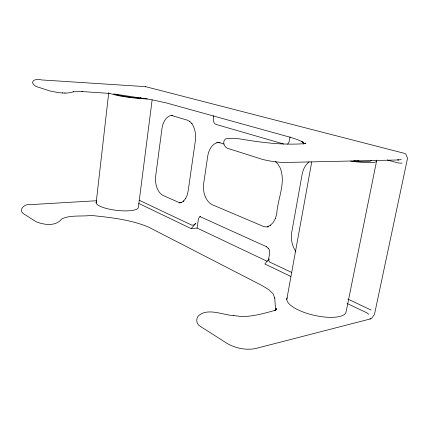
<?xml version="1.0" encoding="UTF-8"?>
<svg xmlns="http://www.w3.org/2000/svg" width="429" height="429" viewBox="0 0 429 429"><rect width="100%" height="100%" fill="white"/><g stroke="black" fill="none" stroke-linecap="round" stroke-linejoin="round"><path stroke-width="0.64" d="M96.139 202.965L108.735 92.648M152.129 99.919L138.411 207.094A21.3 5.507 6.7 0 1 115.932 210.274A21.3 5.507 6.7 0 1 96.311 201.78M267.272 261.336L197.088 228.046L198.3 219.868A5.191 3.394 84.6 0 1 200.59 216.345M213.722 115.664L213.352 118.173A5.379 3.614 -87.6 0 0 216.077 124.431L283.607 143.999M291.774 272.501L269.439 261.921C266.881 258.183 272.163 252.102 268.216 248.166L268.404 248.412L266.329 246.621L266.768 246.836L199.898 216.559M290.074 136.862L289.066 141.983L287.677 144.096M275.831 309.695L276.019 308.639L275.547 310.231M286.792 299.421L311.765 161.824M376.614 160.859L346.203 311.32A30.379 10.36 12.8 0 1 314.108 315.304A30.379 10.36 12.8 0 1 287.114 297.785M268.693 260.333L269.047 259.132M305.512 143.334L305.609 143.034M140.406 97.501L140.133 98.338A10.092 1.078 7.4 0 1 139.682 98.439M275.649 309.963L276.775 308.767L274.351 310.693M269.01 258.912L264.854 263.98L290.835 276.453M138.771 203.453L191.205 228.625L195.86 223.327L193.736 224.968L191.902 225.198L139.098 200.187M305.368 143.581L305.888 143.227L303.78 143.747L304.07 143.688C282.33 145.27 260.746 142.466 239.371 138.819C234.786 138.572 229.933 137.725 225.445 138.942C221.525 142.042 224.866 148.622 229.488 148.911L263.149 159.62L272.721 161.524L282.212 162.537L398.89 159.958L401.254 159.368M267.262 226.839L270.661 225.096L270.286 225.407L273.241 222.42L275.477 218.404L275.364 218.693L276.748 213.814C277.611 198.648 286.325 182.625 280.04 167.659L277.66 163.787L275.391 161.588M274.517 310.569L275.236 310.301C263.899 313.411 252.214 316.956 240.326 316.382L233.623 315.562M233.649 315.567C223.209 315.224 207.432 307.228 198.15 316.103C195.64 319.471 196.461 324.64 200.482 326.458L227.204 343.479C235.677 348.316 245.935 350.418 255.566 348.541L370.656 318.86L371.804 318.055L374.469 314.452L407.55 158.253L405.855 154.183L404.82 153.459L145.57 86.653L41.479 79.928C35.049 77.869 28.352 81.987 36.17 86.502L50.118 91.007C57.792 92.551 66.168 94.482 73.75 91.634L73.08 91.811L82.347 91.565L81.982 91.549L109.567 93.415M179.038 202.944L181.773 202.45L181.285 202.568L183.837 200.944L183.456 201.196L185.66 198.504L185.446 198.815L187.151 195.174L188.165 190.894L195.361 140.696C196.069 134.786 195.195 128.528 191.817 123.52L192.047 123.842L189.613 121.31L190.015 121.557L187.291 120.147L171.621 115.498M370.656 318.86L369.996 318.817M191.205 228.625L197.088 228.046M402.037 163.17L398.284 162.977L387.296 159.99M96.552 200.734L30.416 204.622C25.531 203.314 17.9 209.331 23.209 213.524L36.202 221.798C44.069 224.919 55.706 226.678 61.642 219.047C69.562 214.806 81.451 216.677 91.205 215.438C110.553 217.503 130.529 219.53 148.606 227.123L262.14 285.612L268.785 289.666L273.107 293.838L274.828 298.134L274.764 297.871L275.584 310.376M145.528 86.642L145.426 86.921M62.323 92.852L62.693 92.868M64.817 92.98L65.187 93.002M398.89 159.958L397.501 159.738M216.838 142.374L220.002 142.755L219.498 142.664L223.922 144.069M114.768 94.107L151.217 99.619L166.077 102.858L289.049 136.942L296.873 139.398L302.236 141.742L301.523 141.323L303.888 143.35L302.853 141.935L303.818 144.171M371.133 310.076L347.919 299.093M347.029 303.432L366.913 312.843L368.742 314.285M371.369 160.677A27.011 3.781 9.8 0 1 353.694 160.698M376.153 160.124A31.885 4.467 9.8 0 1 350.681 161.073M144.294 98.295A18.688 1.957 7.4 0 1 113.535 93.822M147.238 98.874A22.056 2.306 7.4 0 1 126.244 96.965A22.056 2.306 7.4 0 1 109.674 93.27M218.822 142.38A17.884 12.135 89.1 0 0 207.716 156.231L203.705 183.344A17.718 11.926 86.9 0 0 212.559 204.853L262.521 226.04A19.208 13.964 84.6 0 0 268.581 226.764M180.421 202.778A16.693 10.586 87.3 0 1 178.228 202.172L163.234 195.506A16.254 10.039 87.7 0 1 155.706 175.852L161.942 128.727A16.549 10.323 -89.1 0 1 172.442 115.39M295.838 251.405A20.49 15.659 80.1 0 1 291.736 232.32L302.113 174.388A20.764 16.372 87 0 1 309.153 161.797M358.531 160.644A14.581 2.086 9.8 0 1 357.866 160.843M120.763 95.93A10.092 1.078 7.4 0 1 120.892 95.286"/></g></svg>
